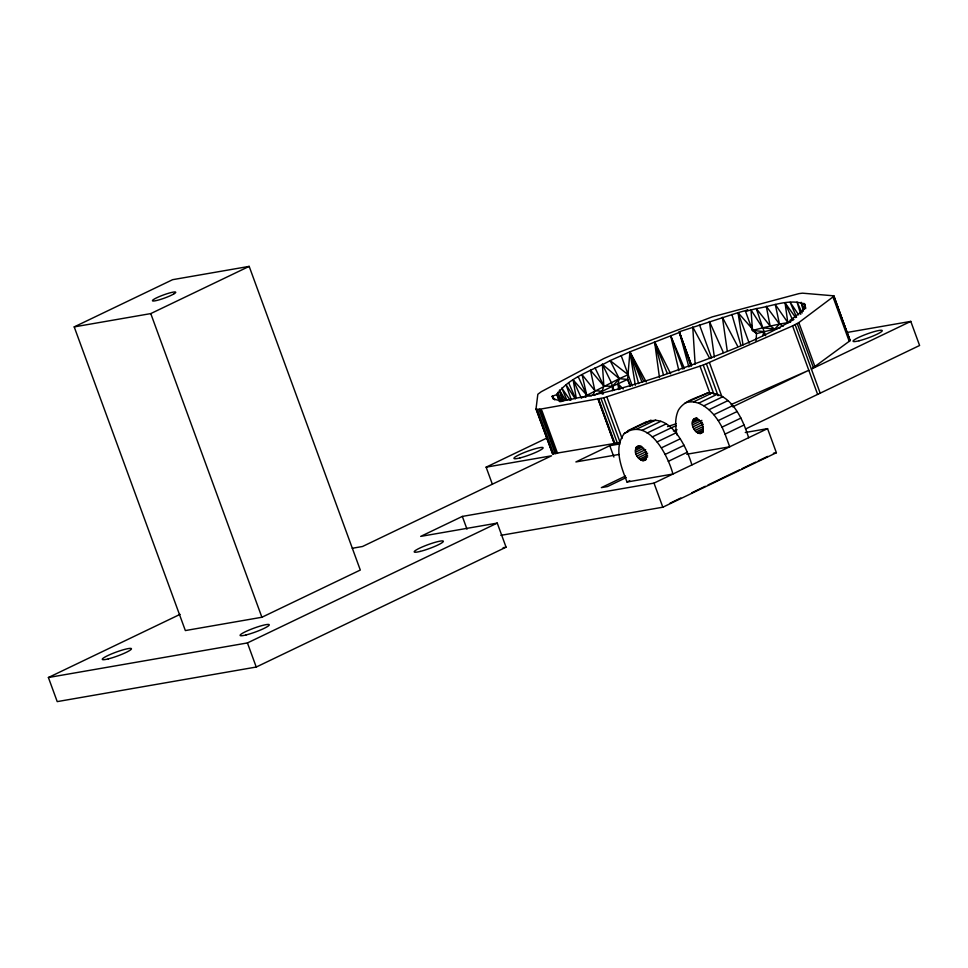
<?xml version="1.0" encoding="UTF-8"?>
<svg xmlns="http://www.w3.org/2000/svg" width="968" height="968" viewBox="0 0 968 968"><rect width="100%" height="100%" fill="white"/><g stroke="black" fill="none" stroke-linecap="round" stroke-linejoin="round"><path stroke-width="1.45" d="M756.008 340.869L756.528 333.561L738.027 312.664L679.258 331.77L688.877 366.981M635.444 450.265C636.533 440.392 647.894 450.18 646.394 456.303C645.293 466.189 633.943 456.388 635.444 450.265L642.195 447.022M693.826 419.047C700.638 416.712 706.955 430.094 700.433 433.519C693.415 433.458 688.175 420.003 696.524 417.752M630.144 386.329L627.615 379.42L629.926 351.82L679.33 332.447L691.503 365.698M745.529 428.993L919.6 345.491L910.779 321.388L811.39 369.074L850.013 340.724L833.823 295.833L802.484 293.171L799.011 293.606L712.242 316.887L612.042 354.929L603.717 358.608L541.269 391.701L537.833 394.266L535.994 409.125L552.619 453.847L614.341 443.489L598.103 399.119L614.232 443.55L620.028 442.17L603.79 397.8L539.067 409.367L535.994 409.125M850.013 340.724L833.823 295.833M559.407 401.405L556.915 394.581C569.063 377.133 592.162 370.696 610.13 360.604L619.266 378.669L617.983 383.751L618.6 389.547M630.64 385.869L627.615 379.42L619.266 378.669L602.374 364.271L603.838 386.026L602.12 391.314L602.229 394.182M762.627 335.811L764.091 331.588L756.298 308.598L745.529 311.381L752.511 330.463L756.528 333.561L780.256 327.837M593.251 394.762L594.86 390.624L590.468 370.2L603.838 386.026L612.478 386.305L627.615 379.42M585.785 397.34L586.717 395.089L582.083 374.689L594.86 390.624L602.12 391.314L612.478 386.305L619.266 378.669L628.159 374.701L610.13 360.604L629.926 351.82L646.273 382.07M624.312 433.47C613.385 447.894 621.274 467.157 627.01 482.016L672.929 474.03C667.932 455.371 648.512 416.845 624.312 433.47L628.377 431.522M751.192 324.595L752.511 330.463L762.602 327.837L774.715 329.023L779.482 324.062L790.59 322.175M603.79 397.8L703.24 365.057L792.574 325.901L798.83 322.586L833.763 296.341M644.422 423.452C668.803 409.573 686.627 446.454 691.866 464.955M748.639 437.717C742.698 418.745 731.167 392.633 707.802 392.863C697.759 397.763 684.4 399.978 678.35 410.263C674.805 418.007 675.253 426.815 676.995 434.959M745.529 311.381L747.889 309.941L738.027 312.664L743 344.959M582.433 397.606L619.266 378.669M594.062 395.452L602.12 391.314L603.451 393.928M74.209 326.894L172.631 279.679L249.175 266.382L360.302 570.043L261.892 617.257L185.348 630.567L74.209 326.894L150.766 313.596L249.175 266.382M492.349 484.181L486.118 467.169L546.956 437.996M500.867 535.352L662.826 507.208L776.384 452.734L767.563 428.63L654.005 483.117L462.329 516.416L420.693 536.393L497.249 523.095L506.07 547.186L256.242 667.037L57.221 701.619L48.4 677.515L180.096 614.341M627.869 430.663L646.793 421.576M632.092 429.187L651.028 420.112M684.654 403.414L707.802 392.863M636.835 429.102L655.76 420.027M688.877 401.95L693.608 401.865L712.533 392.778M619.98 443.913L609.767 445.691L575.887 461.942L618.976 454.452M641.893 430.409L660.817 421.334M693.608 401.865L698.666 403.172L717.59 394.097M647.084 433.059L666.008 423.984M698.666 403.172L703.869 405.822L722.793 396.747M652.214 436.955L671.139 427.88M703.869 405.822L708.987 409.718L727.912 400.631M636.182 447.228L638.88 445.933M692.955 419.991L697.008 418.043M635.625 448.583L641.034 445.994M692.41 421.346L697.807 418.757M692.217 423.028L698.981 419.785M635.625 452.153L643.732 448.257M657.066 441.928L676.003 432.853M692.398 424.916L701.86 420.366M708.987 409.718L713.852 414.691L732.776 405.616M732.631 406.85L808.812 370.284L731.106 404.564M636.17 454.113L645.632 449.575M692.943 426.876L702.417 422.338M48.4 677.515L247.433 642.933L497.249 523.095M637.041 456.013L646.503 451.475M693.814 428.776L703.276 424.238M638.178 457.731L647.64 453.193M694.951 430.494L703.058 426.61M661.483 447.821L680.407 438.734M713.852 414.691L718.256 420.584L737.18 411.497M639.497 459.147L647.604 455.262M696.27 431.909L703.034 428.667M640.913 460.163L647.665 456.92M697.686 432.926L703.095 430.336M642.328 460.72L646.382 458.771M699.102 433.482L703.167 431.534M643.647 460.756L646.358 459.461M700.433 433.519L703.131 432.224M665.27 454.367L684.195 445.292M718.256 420.584L722.043 427.13L740.968 418.055M625.522 476.038L601.346 487.63L607.468 486.565L626.272 477.551M668.295 461.349L687.22 452.262M686.748 454.258L729.715 446.792L725.068 434.112L743.993 425.025M627.01 482.016L629.708 480.721M669.929 503.251L680.806 498.024M691.696 492.809L705.297 486.275M708.019 484.968L739.31 469.964M742.033 468.657L755.633 462.135M758.355 460.829L767.576 456.4M774.715 329.023L770.165 326.047L756.298 308.598C772.004 306.312 789.755 298.12 805.17 304.327L804.989 307.8L802.387 311.127L789.876 320.444L793.941 319.331C752.814 343.688 707.475 359.249 662.632 375.415C635.323 384.465 607.674 392.887 579.239 397.582C570.769 398.985 560.327 403.499 552.571 397.812L552.329 396.214L556.915 394.581L559.698 401.551M667.521 426.61L676.124 423.778M783.185 326.228L779.482 324.062L762.602 327.837L751.011 309.929L752.511 330.463L764.091 331.588L765.615 335.727M846.952 332.484L910.779 321.388M486.118 467.169L551.578 455.795L362.516 546.496L352.291 548.275M745.275 432.514L767.563 428.63M773.408 453.254L776.384 452.734M503.118 547.707L506.07 547.186M576.275 398.344L573.165 379.928L586.717 395.089L591.521 395.924M850.073 340.216L833.218 295.579M623.198 388.979L617.983 383.751L620.004 389.269M770.165 326.047L766.257 306.287L779.482 324.062L775.283 304.46L787.807 322.574L785.06 302.887L795.672 317.613M570.212 400.268L561.779 388.035L566.752 399.893M798.624 314.842L790.154 302.306L796.579 317.226M552.329 396.214L553.357 398.985L552.329 396.214L554.809 399.953M575.222 398.816L566.038 384.671L571.301 399.808M562.553 401.236L559.48 390.286L565.663 400.244M709.798 358.596L692.749 327.015L695.133 364.125M737.798 346.508L722.418 317.31L727.307 351.299M670.679 373.829L654.586 341.752L659.462 377.508M602.374 364.271L611.244 382.421L614.002 390.455M595.042 367.864L603.838 386.026M802.17 313.003L797.015 302.052L800.766 314.298M643.78 381.477L629.926 351.82L635.323 385.312M560.92 401.502L557.205 393.504L560.194 401.732M803.392 311.091L801.129 302.427L804.154 308.974M578.295 376.842L586.717 395.089M723.374 352.546L709.411 321.436L714.348 357.071M573.165 379.928L581.369 398.223M568.652 382.844L575.585 398.55M785.06 302.887L792.187 319.077M722.043 427.13L725.068 434.112M678.883 370.696L670.667 335.618L684.461 368.602M805.618 307.449L803.912 303.323L805.715 308.683M559.48 390.286L563.751 400.861M667.315 373.515L654.586 341.752L663.504 375.027M642.026 382.203L629.926 351.82L638.65 383.655M557.846 392.306L561.549 401.563M801.129 302.427L803.791 309.264M539.926 409.222L556.164 453.605M833.037 297.067L849.275 341.45M798.83 322.586L815.068 366.969M797.257 323.578L813.495 367.949M795.139 324.691L820.198 393.177M792.574 325.901L817.633 394.387M738.027 312.664L749.184 343.144M699.465 324.728L711.625 357.966M709.423 362.589L722.104 397.267M706.41 363.835L718.087 395.731M703.24 365.057L713.888 394.182M700.021 366.182L710.173 393.916M691.43 365.021L679.258 331.77L691.479 365.517M670.667 335.618L682.936 369.159M621.178 355.607L632.273 385.905M654.005 483.117L662.826 507.208M606.827 396.856L622.061 438.468M601.031 398.538L617.281 442.908M598.684 399.046L614.934 443.429M609.767 445.691L613.918 457.029M557.544 453.363L541.923 410.662L539.067 409.367L555.317 453.75M537.421 409.549L553.66 453.931M536.381 409.464L552.619 453.847M462.329 516.416L466.999 529.181M150.766 313.596L261.892 617.257M247.433 642.933L256.242 667.037M679.33 332.447L690.922 366.231M731.893 314.443L740.956 345.552M612.478 386.305L612.526 390.624M677.08 429.768A15.536 2.057 -20.1 0 1 673.377 430.966M670.449 428.159A15.536 2.057 -20.1 0 1 676.342 425.702M173.538 294.127L171.433 295.204A12.415 1.646 -20.1 0 1 152.557 300.891L152.484 300.467A12.415 1.646 -20.1 0 1 156.743 297.757L159.345 296.583A12.415 1.646 -20.1 0 1 170.961 292.602L173.175 292.13A12.415 1.646 -20.1 0 1 173.538 294.127M420.185 551.421A15.536 2.057 -20.1 0 0 443.296 541.584A15.536 2.057 -20.1 0 0 422.847 546.702A15.536 2.057 -20.1 0 0 420.185 551.421M246.066 634.947A15.536 2.057 -20.1 0 0 269.189 625.122A15.536 2.057 -20.1 0 0 248.728 630.229A15.536 2.057 -20.1 0 0 246.066 634.947M108.283 658.893A15.536 2.057 -20.1 0 0 131.394 649.056A15.536 2.057 -20.1 0 0 110.933 654.174A15.536 2.057 -20.1 0 0 108.283 658.893M519.925 457.937A15.536 2.057 -20.1 0 0 543.048 448.099A15.536 2.057 -20.1 0 0 522.587 453.218A15.536 2.057 -20.1 0 0 519.925 457.937M859.076 340.772A15.536 2.057 -20.1 0 0 882.187 330.935A15.536 2.057 -20.1 0 0 861.726 336.053A15.536 2.057 -20.1 0 0 859.076 340.772"/></g></svg>
